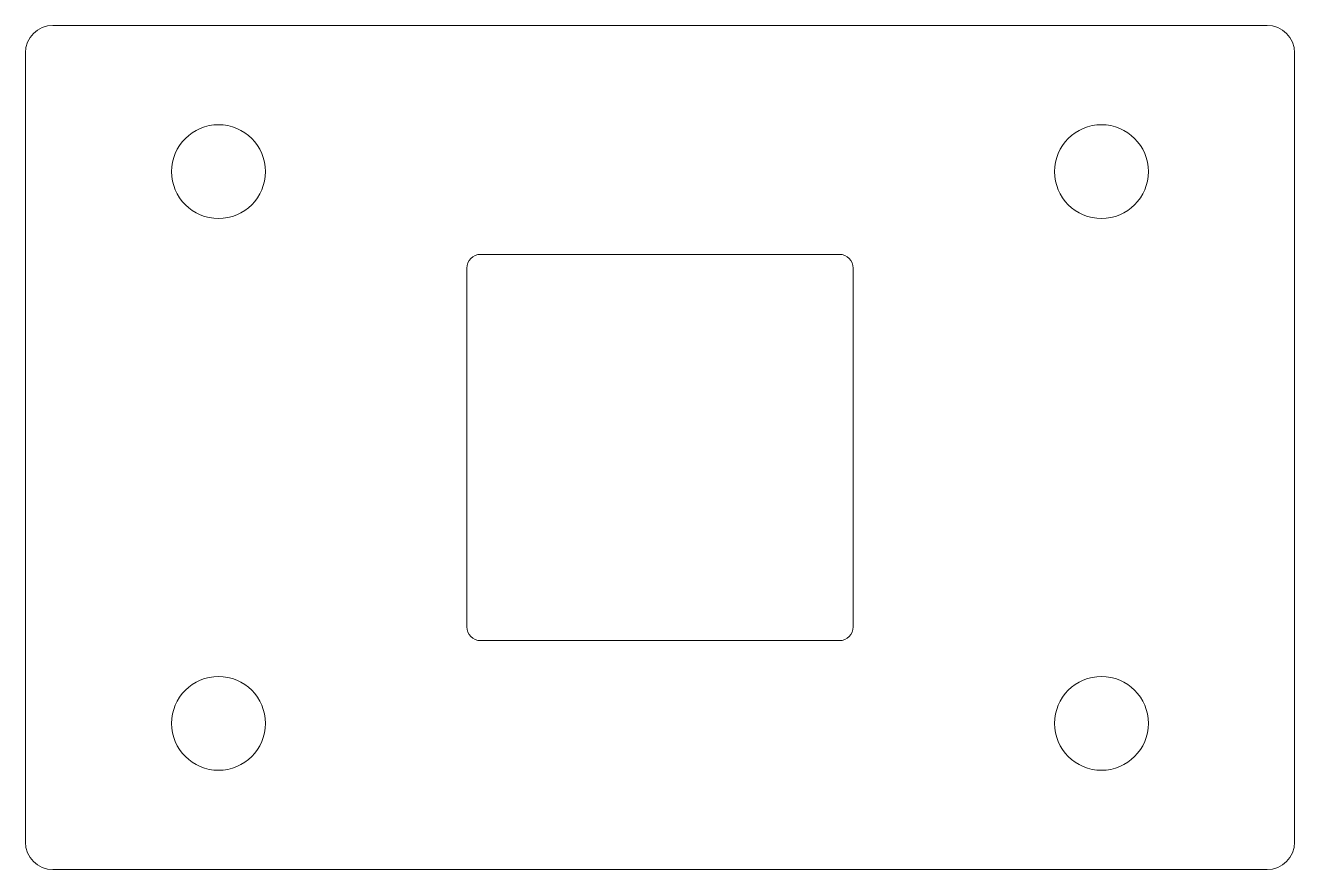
# Model space of a CAD drawing. Header units: millimetres. Extents: x 40.2 to 86.2, y 92.9 to 123.5.
import ezdxf

# ---------------------------------------------------------------- set-up
doc = ezdxf.new("R2010")
doc.units = ezdxf.units.MM
doc.layers.add('VISIBLE', color=7, linetype='Continuous', lineweight=0)

msp = doc.modelspace()

# ---------------------------------------------------------------- linework, layer by layer
at = {"layer": 'VISIBLE'}
for p, q in [((41.198, 123.469), (85.198, 123.469)), ((40.198, 93.869), (40.198, 122.469)), ((86.198, 122.469), (86.198, 93.869)), ((69.698, 115.169), (56.698, 115.169)), ((56.198, 114.669), (56.198, 101.669)), ((70.198, 101.669), (70.198, 114.669)), ((56.698, 101.169), (69.698, 101.169)), ((85.198, 92.869), (41.198, 92.869))]:
    msp.add_line(p, q, dxfattribs=at)
for centre in [(47.198, 118.169), (79.198, 118.169), (47.198, 98.169), (79.198, 98.169)]:
    msp.add_circle(centre, 1.7, dxfattribs=at)
for centre, radius, start, end in [((41.198, 122.469), 1, 90, 180), ((85.198, 122.469), 1, 0, 90), ((56.698, 114.669), 0.5, 90, 180), ((69.698, 114.669), 0.5, 0, 90), ((56.698, 101.669), 0.5, 180, 270), ((69.698, 101.669), 0.5, 270, 0), ((41.198, 93.869), 1, 180, 270), ((85.198, 93.869), 1, 270, 0)]:
    msp.add_arc(centre, radius, start, end, dxfattribs=at)

doc.saveas('drawing.dxf')
